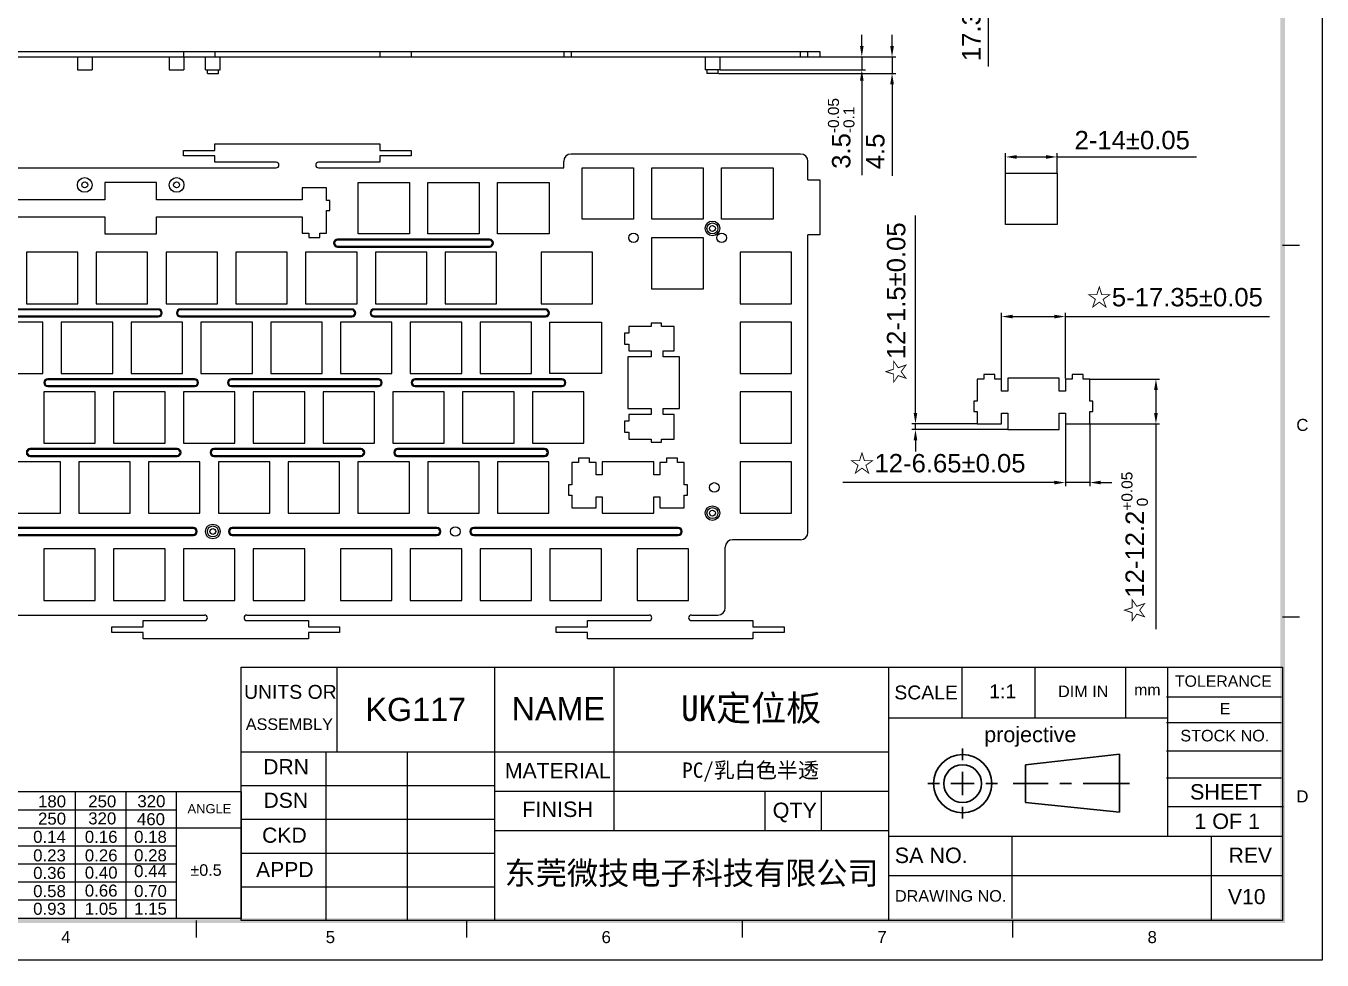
# Model space of a CAD drawing. Header units: millimetres. Extents: x 14487 to 15783, y 6295 to 6727.
# Drawn here: x 15429.7 to 15782.6, y 6294.9 to 6549.2 of the extents above; entities that cross this region are included whole.
import ezdxf

# ---------------------------------------------------------------- set-up
doc = ezdxf.new("R2010")
doc.units = ezdxf.units.MM
doc.layers.add('lover', color=7, linetype='Continuous')
doc.styles.add('Ari', font='arial.ttf')
doc.dimstyles.new('ISO-25', dxfattribs={"dimtxt": 5, "dimasz": 3, "dimexe": 1, "dimexo": 0.1, "dimgap": 2, "dimtad": 1, "dimdsep": 46, "dimtxsty": 'Ari', "dimcen": 1, "dimclrd": 7, "dimclre": 7, "dimclrt": 7, "dimadec": 0, "dimazin": 0, "dimtfac": 1, "dimtmove": 0, "dimatfit": 3, "dimfxl": 1, "dimarcsym": 0})
doc.dimstyles.new('ISO-25$3', dxfattribs={"dimtxt": 5, "dimasz": 3, "dimexe": 1, "dimexo": 0.1, "dimgap": 2, "dimtad": 1, "dimtih": 1, "dimtoh": 1, "dimdsep": 46, "dimtxsty": 'Ari', "dimcen": 1, "dimclrd": 7, "dimclre": 7, "dimclrt": 7, "dimadec": 0, "dimazin": 0, "dimtfac": 1, "dimtmove": 0, "dimatfit": 3, "dimfxl": 1, "dimarcsym": 0})

# ---------------------------------------------------------------- blocks, each defined once
blk = doc.blocks.new('*D25')
at = {"color": 7, "lineweight": -2}
for p, q in [((15657.26, 6543.79), (15657.26, 6546.79)), ((15637.21, 6540.79), (15658.26, 6540.79)), ((15657.26, 6540.79), (15657.26, 6537.29)), ((15618.71, 6537.29), (15658.26, 6537.29)), ((15657.26, 6534.29), (15657.26, 6508.63))]:
    blk.add_line(p, q, dxfattribs=at)
at = {"color": 7}
for points in [[(15656.76, 6543.79), (15657.76, 6543.79), (15657.26, 6540.79)], [(15656.76, 6534.29), (15657.76, 6534.29), (15657.26, 6537.29)]]:
    blk.add_solid(points, dxfattribs=at)
at = {"layer": 'Defpoints', "color": 0}
for p in [(15637.11, 6540.79), (15657.26, 6540.79), (15618.61, 6537.29)]:
    blk.add_point(p, dxfattribs=at)
at = {"color": 7, "insert": (15651.65, 6519.96), "char_height": 5, "attachment_point": 5, "rotation": 90, "style": 'Ari'}
blk.add_mtext('\\A1;3.5{\\H3.000000;\\S-0.05^ -0.1;}', dxfattribs=at)
blk = doc.blocks.new('*D26')
at = {"color": 7, "lineweight": -2}
for p, q in [((15665.5, 6543.79), (15665.5, 6546.79)), ((15637.21, 6540.79), (15666.5, 6540.79)), ((15665.5, 6540.79), (15665.5, 6536.29)), ((15618.21, 6536.29), (15666.5, 6536.29)), ((15665.5, 6533.29), (15665.5, 6508.39))]:
    blk.add_line(p, q, dxfattribs=at)
at = {"color": 7}
for points in [[(15665, 6543.79), (15666, 6543.79), (15665.5, 6540.79)], [(15665, 6533.29), (15666, 6533.29), (15665.5, 6536.29)]]:
    blk.add_solid(points, dxfattribs=at)
at = {"layer": 'Defpoints', "color": 0}
for p in [(15637.11, 6540.79), (15665.5, 6540.79), (15618.11, 6536.29)]:
    blk.add_point(p, dxfattribs=at)
at = {"color": 7, "insert": (15660.96, 6515.06), "char_height": 5, "attachment_point": 5, "rotation": 90, "style": 'Ari'}
blk.add_mtext('4.5', dxfattribs=at)
blk = doc.blocks.new('*D32')
at = {"color": 7, "lineweight": -2}
for p, q in [((14893.77, 6706.23), (14868.78, 6661.73)), ((14937.95, 6706.23), (14893.77, 6706.23)), ((14866.04, 6656.84), (14867.31, 6659.11)), ((14864.57, 6654.23), (14863.1, 6651.61)), ((15712.67, 6440.78), (15712.67, 6423.92)), ((15719.32, 6440.78), (15719.32, 6423.92)), ((15709.67, 6424.92), (15652.07, 6424.92)), ((15719.32, 6424.92), (15712.67, 6424.92)), ((15722.32, 6424.92), (15725.32, 6424.92))]:
    blk.add_line(p, q, dxfattribs=at)
at = {"color": 7}
for points in [[(14868.34, 6661.97), (14869.21, 6661.48), (14867.31, 6659.11)], [(14864.13, 6654.47), (14865, 6653.98), (14866.04, 6656.84)], [(15709.67, 6425.42), (15709.67, 6424.42), (15712.67, 6424.92)], [(15722.32, 6425.42), (15722.32, 6424.42), (15719.32, 6424.92)]]:
    blk.add_solid(points, dxfattribs=at)
at = {"layer": 'Defpoints', "color": 0}
for p in [(14867.31, 6659.11), (14866.04, 6656.84), (15712.67, 6440.88), (15719.32, 6440.88), (15712.67, 6424.92)]:
    blk.add_point(p, dxfattribs=at)
at = {"color": 7, "char_height": 5, "attachment_point": 5, "style": 'Ari'}
for s, insert in [('{\\fSimSun|b0|i0|c134|p2;\\C1;5-\\Ftxt|c0;∅2.6\\fArial|b0|i0|c134|p34;%%P\\fArial|b0|i0|c0|p34;0.05}', (14917.68, 6710.79)), ('{\\fSimSun|b0|i0|c134|p2;☆}12-6.65{\\fArial|b0|i0|c134|p34;%%P}0.05', (15677.87, 6429.97))]:
    blk.add_mtext(s, dxfattribs=dict(at, insert=insert))
blk = doc.blocks.new('*D33')
at = {"color": 7, "lineweight": -2}
for p, q in [((15019.43, 6505), (15019.43, 6510.32)), ((15033.43, 6505), (15033.43, 6510.32)), ((15022.43, 6509.32), (15030.43, 6509.32)), ((15033.43, 6509.32), (15071.36, 6509.32)), ((15719.42, 6453.08), (15738.33, 6453.08)), ((15737.33, 6450.08), (15737.33, 6443.88)), ((15719.42, 6440.88), (15738.33, 6440.88)), ((15737.33, 6440.88), (15737.33, 6384.98))]:
    blk.add_line(p, q, dxfattribs=at)
at = {"color": 7}
for points in [[(15022.43, 6509.82), (15022.43, 6508.82), (15019.43, 6509.32)], [(15030.43, 6509.82), (15030.43, 6508.82), (15033.43, 6509.32)], [(15736.83, 6450.08), (15737.83, 6450.08), (15737.33, 6453.08)], [(15736.83, 6443.88), (15737.83, 6443.88), (15737.33, 6440.88)]]:
    blk.add_solid(points, dxfattribs=at)
at = {"layer": 'Defpoints', "color": 0}
for p in [(15033.43, 6509.32), (15019.43, 6504.9), (15033.43, 6504.9), (15719.32, 6453.08), (15737.33, 6453.08), (15719.32, 6440.88)]:
    blk.add_point(p, dxfattribs=at)
at = {"color": 7, "insert": (15053.9, 6513.87), "char_height": 5, "attachment_point": 5, "style": 'Ari'}
blk.add_mtext('{\\C1;2-14\\fArial|b0|i0|c134|p34;%%P\\fArial|b0|i0|c0|p34;0.05}', dxfattribs=at)
at = {"color": 7, "insert": (15731.54, 6407.31), "char_height": 5, "attachment_point": 5, "rotation": 90, "style": 'Ari'}
blk.add_mtext('\\A1;{\\fSimSun|b0|i0|c134|p2;☆}12-12.2{\\H3.000000;\\S+0.05^  0;}{\\fArial|b0|i0|c134|p34;', dxfattribs=at)
blk = doc.blocks.new('*D34')
at = {"color": 7, "lineweight": -2}
for p, q in [((15573.71, 6706.23), (15548.72, 6661.73)), ((15616.26, 6706.23), (15573.71, 6706.23)), ((15545.97, 6656.84), (15547.25, 6659.11)), ((15544.5, 6654.23), (15543.04, 6651.61)), ((15671.87, 6443.87), (15671.87, 6497.58)), ((15688.57, 6440.87), (15670.87, 6440.87)), ((15697.1, 6439.37), (15670.87, 6439.37)), ((15671.87, 6439.37), (15671.87, 6440.87)), ((15671.87, 6436.37), (15671.87, 6433.37))]:
    blk.add_line(p, q, dxfattribs=at)
at = {"color": 7}
for points in [[(15548.28, 6661.97), (15549.15, 6661.48), (15547.25, 6659.11)], [(15544.07, 6654.47), (15544.94, 6653.98), (15545.97, 6656.84)], [(15671.37, 6443.87), (15672.37, 6443.87), (15671.87, 6440.87)], [(15671.37, 6436.37), (15672.37, 6436.37), (15671.87, 6439.37)]]:
    blk.add_solid(points, dxfattribs=at)
at = {"layer": 'Defpoints', "color": 0}
for p in [(15547.25, 6659.11), (15545.97, 6656.84), (15671.87, 6439.37), (15688.67, 6440.87), (15697.2, 6439.37)]:
    blk.add_point(p, dxfattribs=at)
at = {"color": 7, "insert": (15595.98, 6710.79), "char_height": 5, "attachment_point": 5, "style": 'Ari'}
blk.add_mtext('{\\fSimSun|b0|i0|c134|p2;\\C1;5-\\Ftxt|c0;∅2.6\\fArial|b0|i0|c134|p34;%%P\\fArial|b0|i0|c0|p34;0.05}', dxfattribs=at)
at = {"color": 7, "insert": (15666.83, 6473.72), "char_height": 5, "attachment_point": 5, "rotation": 90, "style": 'Ari'}
blk.add_mtext('{\\fSimSun|b0|i0|c134|p2;☆}12-1.5{\\fArial|b0|i0|c134|p34;%%P}0.05', dxfattribs=at)
blk = doc.blocks.new('*D35')
at = {"color": 7, "lineweight": -2}
for p, q in [((15696.41, 6509.24), (15696.41, 6514.56)), ((15699.41, 6513.56), (15707.41, 6513.56)), ((15710.41, 6509.24), (15710.41, 6514.56)), ((15710.41, 6513.56), (15748.33, 6513.56)), ((15695.32, 6453.22), (15695.32, 6471.11)), ((15712.67, 6453.22), (15712.67, 6471.11)), ((15698.32, 6470.11), (15709.67, 6470.11)), ((15712.67, 6470.11), (15768.27, 6470.11))]:
    blk.add_line(p, q, dxfattribs=at)
at = {"color": 7}
for points in [[(15699.41, 6514.06), (15699.41, 6513.06), (15696.41, 6513.56)], [(15707.41, 6514.06), (15707.41, 6513.06), (15710.41, 6513.56)], [(15698.32, 6470.61), (15698.32, 6469.61), (15695.32, 6470.11)], [(15709.67, 6470.61), (15709.67, 6469.61), (15712.67, 6470.11)]]:
    blk.add_solid(points, dxfattribs=at)
at = {"layer": 'Defpoints', "color": 0}
for p in [(15710.41, 6513.56), (15696.41, 6509.14), (15710.41, 6509.14), (15695.32, 6470.11), (15695.32, 6453.12), (15712.67, 6453.12)]:
    blk.add_point(p, dxfattribs=at)
at = {"color": 7, "char_height": 5, "attachment_point": 5, "style": 'Ari'}
for s, insert in [('{\\C1;2-14\\fArial|b0|i0|c134|p34;%%P\\fArial|b0|i0|c0|p34;0.05}', (15730.87, 6518.11)), ('{\\fSimSun|b0|i0|c134|p2;☆}5-17.35{\\fArial|b0|i0|c134|p34;%%P}0.05', (15742.47, 6475.16))]:
    blk.add_mtext(s, dxfattribs=dict(at, insert=insert))
blk = doc.blocks.new('*D38')
at = {"color": 7, "lineweight": -2}
for p, q in [((15706.3, 6596.37), (15690.67, 6596.37)), ((15691.67, 6593.37), (15691.67, 6582.02)), ((15706.3, 6579.02), (15690.67, 6579.02)), ((15691.67, 6579.02), (15691.67, 6538.15))]:
    blk.add_line(p, q, dxfattribs=at)
at = {"color": 7}
for points in [[(15691.17, 6593.37), (15692.17, 6593.37), (15691.67, 6596.37)], [(15691.17, 6582.02), (15692.17, 6582.02), (15691.67, 6579.02)]]:
    blk.add_solid(points, dxfattribs=at)
at = {"layer": 'Defpoints', "color": 0}
for p in [(15706.4, 6596.37), (15691.67, 6579.02), (15706.4, 6579.02)]:
    blk.add_point(p, dxfattribs=at)
at = {"color": 7, "insert": (15687.11, 6557.09), "char_height": 5, "attachment_point": 5, "rotation": 90, "style": 'Ari'}
blk.add_mtext('17.35{\\fArial|b0|i0|c134|p34;%%P}0.05', dxfattribs=at)

msp = doc.modelspace()

# ---------------------------------------------------------------- linework, layer by layer
at = {"linetype": 'Continuous'}
for p, q in [((15782.553, 6727.424), (15782.553, 6294.923)), ((15771.807, 6489.528), (15776.404, 6489.528)), ((15771.807, 6388.406), (15776.404, 6388.406)), ((15488.358, 6374.616), (15771.807, 6374.616)), ((15488.358, 6305.669), (15488.358, 6374.616)), ((15514.404, 6374.616), (15514.404, 6351.634)), ((15557.305, 6374.616), (15557.305, 6305.669)), ((15589.735, 6374.616), (15589.735, 6351.634)), ((15664.556, 6374.616), (15664.556, 6305.669)), ((15684.474, 6374.616), (15684.474, 6360.827)), ((15704.392, 6374.616), (15704.392, 6360.827)), ((15729.053, 6374.616), (15729.053, 6360.827)), ((15771.807, 6374.616), (15771.807, 6305.669)), ((15740.201, 6366.63), (15771.551, 6366.63)), ((15664.556, 6360.827), (15740.457, 6360.827)), ((15740.201, 6359.559), (15771.551, 6359.559)), ((15488.358, 6351.634), (15557.305, 6351.634)), ((15511.34, 6351.634), (15511.34, 6305.669)), ((15533.527, 6351.634), (15533.527, 6305.669)), ((15557.305, 6351.634), (15664.556, 6351.634)), ((15589.735, 6351.634), (15589.735, 6330.184)), ((15740.201, 6351.888), (15771.551, 6351.888)), ((15740.201, 6344.575), (15771.551, 6344.575)), ((15488.358, 6342.441), (15557.305, 6342.441)), ((15557.305, 6340.909), (15664.556, 6340.909)), ((15630.849, 6340.909), (15630.849, 6330.184)), ((15646.17, 6340.909), (15646.17, 6330.184)), ((15488.358, 6333.248), (15557.305, 6333.248)), ((15740.707, 6336.746), (15772.057, 6336.746)), ((15557.305, 6330.184), (15664.556, 6330.184)), ((15664.556, 6328.651), (15771.807, 6328.651)), ((15752.377, 6328.782), (15752.377, 6305.799)), ((15488.358, 6324.055), (15557.305, 6324.055)), ((15664.556, 6317.926), (15771.807, 6317.926)), ((15488.358, 6314.862), (15557.305, 6314.862)), ((15476.1, 6305.669), (15476.1, 6301.073)), ((15771.807, 6305.669), (15488.358, 6305.669)), ((15549.644, 6305.669), (15549.644, 6301.073)), ((15624.72, 6305.669), (15624.72, 6301.073)), ((15698.264, 6305.669), (15698.264, 6301.073)), ((15782.553, 6294.923), (15167.394, 6294.923))]:
    msp.add_line(p, q, dxfattribs=at)
at = {"color": 7, "linetype": 'Continuous'}
for p, q in [((15325.61, 6542.293), (15645.81, 6542.293)), ((15472.61, 6542.293), (15472.61, 6540.793)), ((15481.11, 6542.293), (15481.11, 6540.793)), ((15526.11, 6542.293), (15526.11, 6540.793)), ((15534.61, 6542.293), (15534.61, 6540.793)), ((15576.11, 6542.293), (15576.11, 6540.793)), ((15578.11, 6542.293), (15578.11, 6540.793)), ((15640.61, 6540.793), (15640.61, 6542.293)), ((15642.61, 6540.793), (15642.61, 6542.293)), ((15645.81, 6542.293), (15645.81, 6540.793)), ((15325.61, 6540.793), (15645.81, 6540.793)), ((15443.735, 6540.793), (15443.735, 6537.293)), ((15447.735, 6540.793), (15447.735, 6537.293)), ((15468.735, 6540.793), (15468.735, 6537.293)), ((15472.735, 6540.793), (15472.735, 6537.293)), ((15478.61, 6537.293), (15478.61, 6540.793)), ((15482.61, 6537.293), (15482.61, 6540.793)), ((15614.61, 6540.793), (15614.61, 6537.293)), ((15618.61, 6540.793), (15618.61, 6537.293)), ((15443.735, 6537.293), (15447.735, 6537.293)), ((15468.735, 6537.293), (15472.735, 6537.293)), ((15478.61, 6537.293), (15482.61, 6537.293)), ((15479.11, 6536.293), (15479.11, 6537.293)), ((15479.11, 6536.293), (15482.11, 6536.293)), ((15482.11, 6536.293), (15482.11, 6537.293)), ((15618.61, 6537.293), (15614.61, 6537.293)), ((15615.11, 6537.293), (15615.11, 6536.293)), ((15618.11, 6536.293), (15615.11, 6536.293)), ((15618.11, 6537.293), (15618.11, 6536.293)), ((15481.11, 6515.347), (15481.11, 6517.097)), ((15481.11, 6517.097), (15526.11, 6517.097)), ((15526.11, 6517.097), (15526.11, 6515.347)), ((15472.61, 6513.847), (15472.61, 6515.347)), ((15472.61, 6515.347), (15481.11, 6515.347)), ((15481.11, 6513.847), (15472.61, 6513.847)), ((15481.11, 6512.097), (15481.11, 6513.847)), ((15526.11, 6515.347), (15534.61, 6515.347)), ((15526.11, 6513.847), (15526.11, 6512.097)), ((15534.61, 6513.847), (15526.11, 6513.847)), ((15534.61, 6515.347), (15534.61, 6513.847)), ((15640.61, 6514.347), (15578.11, 6514.347)), ((15368.86, 6510.597), (15497.86, 6510.597)), ((15497.86, 6512.097), (15481.11, 6512.097)), ((15526.11, 6512.097), (15509.36, 6512.097)), ((15509.36, 6510.597), (15576.11, 6510.597)), ((15576.11, 6510.597), (15576.11, 6512.347)), ((15581.11, 6510.597), (15595.11, 6510.597)), ((15581.11, 6496.597), (15581.11, 6510.597)), ((15595.11, 6510.597), (15595.11, 6496.597)), ((15600.11, 6510.597), (15614.11, 6510.597)), ((15600.11, 6496.597), (15600.11, 6510.597)), ((15614.11, 6510.597), (15614.11, 6496.597)), ((15619.11, 6510.597), (15633.11, 6510.597)), ((15619.11, 6496.597), (15619.11, 6510.597)), ((15633.11, 6510.597), (15633.11, 6496.597)), ((15642.61, 6507.347), (15642.61, 6512.347)), ((15451.235, 6506.597), (15451.235, 6501.897)), ((15465.235, 6506.597), (15451.235, 6506.597)), ((15465.235, 6501.897), (15465.235, 6506.597)), ((15520.135, 6492.597), (15520.135, 6506.597)), ((15520.135, 6506.597), (15534.135, 6506.597)), ((15534.135, 6506.597), (15534.135, 6492.597)), ((15539.135, 6492.597), (15539.135, 6506.597)), ((15539.135, 6506.597), (15553.135, 6506.597)), ((15553.135, 6506.597), (15553.135, 6492.597)), ((15558.135, 6506.597), (15572.135, 6506.597)), ((15558.135, 6492.597), (15558.135, 6506.597)), ((15572.135, 6506.597), (15572.135, 6492.597)), ((15642.61, 6507.347), (15645.81, 6507.347)), ((15645.81, 6507.347), (15645.81, 6492.347)), ((15696.405, 6509.141), (15710.405, 6509.141)), ((15696.405, 6495.141), (15696.405, 6509.141)), ((15710.405, 6509.141), (15710.405, 6495.141)), ((15504.91, 6505.137), (15504.91, 6501.897)), ((15511.56, 6505.137), (15504.91, 6505.137)), ((15511.56, 6501.737), (15511.56, 6505.137)), ((15451.235, 6501.897), (15411.56, 6501.897)), ((15504.91, 6501.897), (15465.235, 6501.897)), ((15512.435, 6501.737), (15511.56, 6501.737)), ((15512.435, 6498.937), (15512.435, 6501.737)), ((15411.56, 6497.297), (15451.235, 6497.297)), ((15451.235, 6497.297), (15451.235, 6492.597)), ((15465.235, 6492.597), (15465.235, 6497.297)), ((15465.235, 6497.297), (15504.91, 6497.297)), ((15504.91, 6497.297), (15504.91, 6492.837)), ((15511.56, 6492.837), (15511.56, 6498.937)), ((15511.56, 6498.937), (15512.435, 6498.937)), ((15595.11, 6496.597), (15581.11, 6496.597)), ((15614.11, 6496.597), (15600.11, 6496.597)), ((15633.11, 6496.597), (15619.11, 6496.597)), ((15451.235, 6492.597), (15465.235, 6492.597)), ((15504.91, 6492.837), (15506.735, 6492.837)), ((15506.735, 6492.837), (15506.735, 6491.637)), ((15509.735, 6491.637), (15509.735, 6492.837)), ((15509.735, 6492.837), (15511.56, 6492.837)), ((15534.135, 6492.597), (15520.135, 6492.597)), ((15553.135, 6492.597), (15539.135, 6492.597)), ((15572.135, 6492.597), (15558.135, 6492.597)), ((15645.81, 6492.347), (15642.61, 6492.347)), ((15642.61, 6411.347), (15642.61, 6492.347)), ((15710.405, 6495.141), (15696.405, 6495.141)), ((15506.735, 6491.637), (15509.735, 6491.637)), ((15514.56, 6491.162), (15514.56, 6490.897)), ((15555.935, 6491.162), (15514.56, 6491.162)), ((15555.935, 6490.897), (15514.56, 6490.897)), ((15514.56, 6489.297), (15514.56, 6489.033)), ((15514.56, 6489.297), (15555.935, 6489.297)), ((15514.56, 6489.033), (15555.935, 6489.033)), ((15555.935, 6490.897), (15555.935, 6491.162)), ((15555.935, 6489.033), (15555.935, 6489.297)), ((15600.11, 6491.597), (15614.11, 6491.597)), ((15600.11, 6477.597), (15600.11, 6491.597)), ((15614.11, 6491.597), (15614.11, 6477.597)), ((15429.86, 6487.597), (15429.86, 6473.597)), ((15443.86, 6487.597), (15429.86, 6487.597)), ((15443.86, 6473.597), (15443.86, 6487.597)), ((15448.86, 6487.597), (15448.86, 6473.597)), ((15462.86, 6487.597), (15448.86, 6487.597)), ((15462.86, 6473.597), (15462.86, 6487.597)), ((15467.86, 6487.597), (15467.86, 6473.597)), ((15481.86, 6487.597), (15467.86, 6487.597)), ((15481.86, 6473.597), (15481.86, 6487.597)), ((15486.86, 6487.597), (15486.86, 6473.597)), ((15500.86, 6487.597), (15486.86, 6487.597)), ((15500.86, 6473.597), (15500.86, 6487.597)), ((15505.86, 6487.597), (15505.86, 6473.597)), ((15519.86, 6487.597), (15505.86, 6487.597)), ((15519.86, 6473.597), (15519.86, 6487.597)), ((15524.86, 6487.597), (15524.86, 6473.597)), ((15538.86, 6487.597), (15524.86, 6487.597)), ((15538.86, 6473.597), (15538.86, 6487.597)), ((15557.86, 6487.597), (15543.86, 6487.597)), ((15543.86, 6487.597), (15543.86, 6473.597)), ((15557.86, 6473.597), (15557.86, 6487.597)), ((15583.985, 6487.597), (15569.985, 6487.597)), ((15569.985, 6487.597), (15569.985, 6473.597)), ((15583.985, 6473.597), (15583.985, 6487.597)), ((15638.11, 6487.597), (15624.11, 6487.597)), ((15624.11, 6487.597), (15624.11, 6473.597)), ((15638.11, 6473.597), (15638.11, 6487.597)), ((15614.11, 6477.597), (15600.11, 6477.597)), ((15465.76, 6472.162), (15419.06, 6472.162)), ((15465.76, 6471.897), (15419.06, 6471.897)), ((15429.86, 6473.597), (15443.86, 6473.597)), ((15448.86, 6473.597), (15462.86, 6473.597)), ((15465.76, 6471.897), (15465.76, 6472.162)), ((15467.86, 6473.597), (15481.86, 6473.597)), ((15471.76, 6472.162), (15471.76, 6471.897)), ((15518.46, 6472.162), (15471.76, 6472.162)), ((15518.46, 6471.897), (15471.76, 6471.897)), ((15486.86, 6473.597), (15500.86, 6473.597)), ((15505.86, 6473.597), (15519.86, 6473.597)), ((15518.46, 6471.897), (15518.46, 6472.162)), ((15571.16, 6472.162), (15524.46, 6472.162)), ((15524.46, 6472.162), (15524.46, 6471.897)), ((15571.16, 6471.897), (15524.46, 6471.897)), ((15524.86, 6473.597), (15538.86, 6473.597)), ((15543.86, 6473.597), (15557.86, 6473.597)), ((15569.985, 6473.597), (15583.985, 6473.597)), ((15571.16, 6471.897), (15571.16, 6472.162)), ((15624.11, 6473.597), (15638.11, 6473.597)), ((15419.06, 6470.297), (15465.76, 6470.297)), ((15419.06, 6470.033), (15465.76, 6470.033)), ((15434.36, 6468.597), (15420.36, 6468.597)), ((15434.36, 6454.597), (15434.36, 6468.597)), ((15439.36, 6468.597), (15439.36, 6454.597)), ((15453.36, 6468.597), (15439.36, 6468.597)), ((15453.36, 6454.597), (15453.36, 6468.597)), ((15458.36, 6468.597), (15458.36, 6454.597)), ((15472.36, 6468.597), (15458.36, 6468.597)), ((15465.76, 6470.033), (15465.76, 6470.297)), ((15471.76, 6470.297), (15471.76, 6470.033)), ((15471.76, 6470.297), (15518.46, 6470.297)), ((15471.76, 6470.033), (15518.46, 6470.033)), ((15472.36, 6454.597), (15472.36, 6468.597)), ((15477.36, 6468.597), (15477.36, 6454.597)), ((15491.36, 6468.597), (15477.36, 6468.597)), ((15491.36, 6454.597), (15491.36, 6468.597)), ((15496.36, 6468.597), (15496.36, 6454.597)), ((15510.36, 6468.597), (15496.36, 6468.597)), ((15510.36, 6454.597), (15510.36, 6468.597)), ((15529.36, 6468.597), (15515.36, 6468.597)), ((15515.36, 6468.597), (15515.36, 6454.597)), ((15518.46, 6470.033), (15518.46, 6470.297)), ((15524.46, 6470.297), (15571.16, 6470.297)), ((15524.46, 6470.297), (15524.46, 6470.033)), ((15524.46, 6470.033), (15571.16, 6470.033)), ((15529.36, 6454.597), (15529.36, 6468.597)), ((15548.36, 6468.597), (15534.36, 6468.597)), ((15534.36, 6468.597), (15534.36, 6454.597)), ((15548.36, 6454.597), (15548.36, 6468.597)), ((15567.36, 6468.597), (15553.36, 6468.597)), ((15553.36, 6468.597), (15553.36, 6454.597)), ((15567.36, 6454.597), (15567.36, 6468.597)), ((15571.16, 6470.033), (15571.16, 6470.297)), ((15638.11, 6468.597), (15624.11, 6468.597)), ((15624.11, 6468.597), (15624.11, 6454.597)), ((15638.11, 6454.597), (15638.11, 6468.597)), ((15420.36, 6454.597), (15434.36, 6454.597)), ((15439.36, 6454.597), (15453.36, 6454.597)), ((15458.36, 6454.597), (15472.36, 6454.597)), ((15477.36, 6454.597), (15491.36, 6454.597)), ((15496.36, 6454.597), (15510.36, 6454.597)), ((15515.36, 6454.597), (15529.36, 6454.597)), ((15534.36, 6454.597), (15548.36, 6454.597)), ((15553.36, 6454.597), (15567.36, 6454.597)), ((15624.11, 6454.597), (15638.11, 6454.597)), ((15435.66, 6453.162), (15435.66, 6452.897)), ((15475.66, 6453.162), (15435.66, 6453.162)), ((15475.66, 6452.897), (15435.66, 6452.897)), ((15435.66, 6451.297), (15435.66, 6451.033)), ((15435.66, 6451.297), (15475.66, 6451.297)), ((15435.66, 6451.033), (15475.66, 6451.033)), ((15475.66, 6452.897), (15475.66, 6453.162)), ((15475.66, 6451.033), (15475.66, 6451.297)), ((15485.66, 6453.162), (15485.66, 6452.897)), ((15525.66, 6453.162), (15485.66, 6453.162)), ((15525.66, 6452.897), (15485.66, 6452.897)), ((15485.66, 6451.297), (15485.66, 6451.033)), ((15485.66, 6451.297), (15525.66, 6451.297)), ((15485.66, 6451.033), (15525.66, 6451.033)), ((15525.66, 6452.897), (15525.66, 6453.162)), ((15525.66, 6451.033), (15525.66, 6451.297)), ((15575.66, 6453.162), (15535.66, 6453.162)), ((15535.66, 6453.162), (15535.66, 6452.897)), ((15575.66, 6452.897), (15535.66, 6452.897)), ((15535.66, 6451.297), (15575.66, 6451.297)), ((15535.66, 6451.297), (15535.66, 6451.033)), ((15535.66, 6451.033), (15575.66, 6451.033)), ((15575.66, 6452.897), (15575.66, 6453.162)), ((15575.66, 6451.033), (15575.66, 6451.297)), ((15434.61, 6449.597), (15434.61, 6435.597)), ((15448.61, 6449.597), (15434.61, 6449.597)), ((15448.61, 6435.597), (15448.61, 6449.597)), ((15453.61, 6449.597), (15453.61, 6435.597)), ((15467.61, 6449.597), (15453.61, 6449.597)), ((15467.61, 6435.597), (15467.61, 6449.597)), ((15472.61, 6449.597), (15472.61, 6435.597)), ((15486.61, 6449.597), (15472.61, 6449.597)), ((15486.61, 6435.597), (15486.61, 6449.597)), ((15505.61, 6449.597), (15491.61, 6449.597)), ((15491.61, 6449.597), (15491.61, 6435.597)), ((15505.61, 6435.597), (15505.61, 6449.597)), ((15524.61, 6449.597), (15510.61, 6449.597)), ((15510.61, 6449.597), (15510.61, 6435.597)), ((15524.61, 6435.597), (15524.61, 6449.597)), ((15543.61, 6449.597), (15529.61, 6449.597)), ((15529.61, 6449.597), (15529.61, 6435.597)), ((15543.61, 6435.597), (15543.61, 6449.597)), ((15562.61, 6449.597), (15548.61, 6449.597)), ((15548.61, 6449.597), (15548.61, 6435.597)), ((15562.61, 6435.597), (15562.61, 6449.597)), ((15581.61, 6449.597), (15567.61, 6449.597)), ((15567.61, 6449.597), (15567.61, 6435.597)), ((15581.61, 6435.597), (15581.61, 6449.597)), ((15638.11, 6449.597), (15624.11, 6449.597)), ((15624.11, 6449.597), (15624.11, 6435.597)), ((15638.11, 6435.597), (15638.11, 6449.597)), ((15434.61, 6435.597), (15448.61, 6435.597)), ((15453.61, 6435.597), (15467.61, 6435.597)), ((15472.61, 6435.597), (15486.61, 6435.597)), ((15491.61, 6435.597), (15505.61, 6435.597)), ((15510.61, 6435.597), (15524.61, 6435.597)), ((15529.61, 6435.597), (15543.61, 6435.597)), ((15548.61, 6435.597), (15562.61, 6435.597)), ((15567.61, 6435.597), (15581.61, 6435.597)), ((15624.11, 6435.597), (15638.11, 6435.597)), ((15430.91, 6434.162), (15430.91, 6433.897)), ((15470.91, 6434.162), (15430.91, 6434.162)), ((15470.91, 6433.897), (15430.91, 6433.897)), ((15430.91, 6432.297), (15430.91, 6432.033)), ((15430.91, 6432.297), (15470.91, 6432.297)), ((15430.91, 6432.033), (15470.91, 6432.033)), ((15470.91, 6433.897), (15470.91, 6434.162)), ((15470.91, 6432.033), (15470.91, 6432.297)), ((15520.91, 6434.162), (15480.91, 6434.162)), ((15480.91, 6434.162), (15480.91, 6433.897)), ((15520.91, 6433.897), (15480.91, 6433.897)), ((15480.91, 6432.297), (15520.91, 6432.297)), ((15480.91, 6432.297), (15480.91, 6432.033)), ((15480.91, 6432.033), (15520.91, 6432.033)), ((15520.91, 6433.897), (15520.91, 6434.162)), ((15520.91, 6432.033), (15520.91, 6432.297)), ((15570.91, 6434.162), (15530.91, 6434.162)), ((15530.91, 6434.162), (15530.91, 6433.897)), ((15570.91, 6433.897), (15530.91, 6433.897)), ((15530.91, 6432.297), (15570.91, 6432.297)), ((15530.91, 6432.297), (15530.91, 6432.033)), ((15530.91, 6432.033), (15570.91, 6432.033)), ((15570.91, 6433.897), (15570.91, 6434.162)), ((15570.91, 6432.033), (15570.91, 6432.297)), ((15439.11, 6430.597), (15425.11, 6430.597)), ((15439.11, 6416.597), (15439.11, 6430.597)), ((15444.11, 6430.597), (15444.11, 6416.597)), ((15458.11, 6430.597), (15444.11, 6430.597)), ((15458.11, 6416.597), (15458.11, 6430.597)), ((15463.11, 6430.597), (15463.11, 6416.597)), ((15477.11, 6430.597), (15463.11, 6430.597)), ((15477.11, 6416.597), (15477.11, 6430.597)), ((15496.11, 6430.597), (15482.11, 6430.597)), ((15482.11, 6430.597), (15482.11, 6416.597)), ((15496.11, 6416.597), (15496.11, 6430.597)), ((15515.11, 6430.597), (15501.11, 6430.597)), ((15501.11, 6430.597), (15501.11, 6416.597)), ((15515.11, 6416.597), (15515.11, 6430.597)), ((15534.11, 6430.597), (15520.11, 6430.597)), ((15520.11, 6430.597), (15520.11, 6416.597)), ((15534.11, 6416.597), (15534.11, 6430.597)), ((15553.11, 6430.597), (15539.11, 6430.597)), ((15539.11, 6430.597), (15539.11, 6416.597)), ((15553.11, 6416.597), (15553.11, 6430.597)), ((15572.11, 6430.597), (15558.11, 6430.597)), ((15558.11, 6430.597), (15558.11, 6416.597)), ((15572.11, 6416.597), (15572.11, 6430.597)), ((15580.11, 6430.357), (15578.285, 6430.357)), ((15578.285, 6430.357), (15578.285, 6424.257)), ((15583.11, 6431.557), (15580.11, 6431.557)), ((15580.11, 6431.557), (15580.11, 6430.357)), ((15583.11, 6430.357), (15583.11, 6431.557)), ((15584.935, 6430.357), (15583.11, 6430.357)), ((15584.935, 6427.057), (15584.935, 6430.357)), ((15600.61, 6430.597), (15586.61, 6430.597)), ((15586.61, 6430.597), (15586.61, 6427.057)), ((15600.61, 6427.057), (15600.61, 6430.597)), ((15604.11, 6430.357), (15602.285, 6430.357)), ((15602.285, 6430.357), (15602.285, 6427.057)), ((15607.11, 6431.557), (15604.11, 6431.557)), ((15604.11, 6431.557), (15604.11, 6430.357)), ((15607.11, 6430.357), (15607.11, 6431.557)), ((15608.935, 6430.357), (15607.11, 6430.357)), ((15608.935, 6424.257), (15608.935, 6430.357)), ((15638.11, 6430.597), (15624.11, 6430.597)), ((15624.11, 6430.597), (15624.11, 6416.597)), ((15638.11, 6416.597), (15638.11, 6430.597)), ((15586.61, 6427.057), (15584.935, 6427.057)), ((15602.285, 6427.057), (15600.61, 6427.057)), ((15578.285, 6424.257), (15577.41, 6424.257)), ((15577.41, 6424.257), (15577.41, 6421.457)), ((15577.41, 6421.457), (15578.285, 6421.457)), ((15578.285, 6421.457), (15578.285, 6418.057)), ((15609.81, 6424.257), (15608.935, 6424.257)), ((15608.935, 6421.457), (15609.81, 6421.457)), ((15608.935, 6418.057), (15608.935, 6421.457)), ((15609.81, 6421.457), (15609.81, 6424.257)), ((15578.285, 6418.057), (15584.935, 6418.057)), ((15584.935, 6421.057), (15586.61, 6421.057)), ((15584.935, 6418.057), (15584.935, 6421.057)), ((15586.61, 6421.057), (15586.61, 6416.597)), ((15600.61, 6421.057), (15602.285, 6421.057)), ((15600.61, 6416.597), (15600.61, 6421.057)), ((15602.285, 6421.057), (15602.285, 6418.057)), ((15602.285, 6418.057), (15608.935, 6418.057)), ((15425.11, 6416.597), (15439.11, 6416.597)), ((15444.11, 6416.597), (15458.11, 6416.597)), ((15463.11, 6416.597), (15477.11, 6416.597)), ((15482.11, 6416.597), (15496.11, 6416.597)), ((15501.11, 6416.597), (15515.11, 6416.597)), ((15520.11, 6416.597), (15534.11, 6416.597)), ((15539.11, 6416.597), (15553.11, 6416.597)), ((15558.11, 6416.597), (15572.11, 6416.597)), ((15586.61, 6416.597), (15600.61, 6416.597)), ((15624.11, 6416.597), (15638.11, 6416.597)), ((15475.31, 6412.662), (15419.61, 6412.662)), ((15475.31, 6412.397), (15419.61, 6412.397)), ((15475.31, 6412.397), (15475.31, 6412.662)), ((15541.61, 6412.662), (15485.91, 6412.662)), ((15485.91, 6412.662), (15485.91, 6412.397)), ((15541.61, 6412.397), (15485.91, 6412.397)), ((15541.61, 6412.397), (15541.61, 6412.662)), ((15607.31, 6412.662), (15551.61, 6412.662)), ((15551.61, 6412.662), (15551.61, 6412.397)), ((15607.31, 6412.397), (15551.61, 6412.397)), ((15607.31, 6412.397), (15607.31, 6412.662)), ((15419.61, 6410.797), (15475.31, 6410.797)), ((15419.61, 6410.533), (15475.31, 6410.533)), ((15475.31, 6410.533), (15475.31, 6410.797)), ((15485.91, 6410.797), (15541.61, 6410.797)), ((15485.91, 6410.797), (15485.91, 6410.533)), ((15485.91, 6410.533), (15541.61, 6410.533)), ((15541.61, 6410.533), (15541.61, 6410.797)), ((15551.61, 6410.797), (15607.31, 6410.797)), ((15551.61, 6410.797), (15551.61, 6410.533)), ((15551.61, 6410.533), (15607.31, 6410.533)), ((15607.31, 6410.533), (15607.31, 6410.797)), ((15620.11, 6390.847), (15620.11, 6407.347)), ((15640.61, 6409.347), (15622.11, 6409.347)), ((15434.61, 6406.847), (15434.61, 6392.847)), ((15448.61, 6406.847), (15434.61, 6406.847)), ((15448.61, 6392.847), (15448.61, 6406.847)), ((15467.61, 6406.847), (15453.61, 6406.847)), ((15453.61, 6406.847), (15453.61, 6392.847)), ((15467.61, 6392.847), (15467.61, 6406.847)), ((15486.61, 6406.847), (15472.61, 6406.847)), ((15472.61, 6406.847), (15472.61, 6392.847)), ((15486.61, 6392.847), (15486.61, 6406.847)), ((15505.61, 6406.847), (15491.61, 6406.847)), ((15491.61, 6406.847), (15491.61, 6392.847)), ((15505.61, 6392.847), (15505.61, 6406.847)), ((15529.36, 6406.847), (15515.36, 6406.847)), ((15515.36, 6406.847), (15515.36, 6392.847)), ((15529.36, 6392.847), (15529.36, 6406.847)), ((15548.36, 6406.847), (15534.36, 6406.847)), ((15534.36, 6406.847), (15534.36, 6392.847)), ((15548.36, 6392.847), (15548.36, 6406.847)), ((15567.36, 6406.847), (15553.36, 6406.847)), ((15553.36, 6406.847), (15553.36, 6392.847)), ((15567.36, 6392.847), (15567.36, 6406.847)), ((15586.36, 6406.847), (15572.36, 6406.847)), ((15572.36, 6406.847), (15572.36, 6392.847)), ((15586.36, 6392.847), (15586.36, 6406.847)), ((15610.11, 6406.847), (15596.11, 6406.847)), ((15596.11, 6406.847), (15596.11, 6392.847)), ((15610.11, 6392.847), (15610.11, 6406.847)), ((15434.61, 6392.847), (15448.61, 6392.847)), ((15453.61, 6392.847), (15467.61, 6392.847)), ((15472.61, 6392.847), (15486.61, 6392.847)), ((15491.61, 6392.847), (15505.61, 6392.847)), ((15515.36, 6392.847), (15529.36, 6392.847)), ((15534.36, 6392.847), (15548.36, 6392.847)), ((15553.36, 6392.847), (15567.36, 6392.847)), ((15572.36, 6392.847), (15586.36, 6392.847)), ((15596.11, 6392.847), (15610.11, 6392.847)), ((15368.86, 6388.847), (15478.36, 6388.847)), ((15461.61, 6387.347), (15478.36, 6387.347)), ((15461.61, 6385.597), (15461.61, 6387.347)), ((15489.86, 6388.847), (15599.36, 6388.847)), ((15489.86, 6387.347), (15506.61, 6387.347)), ((15506.61, 6387.347), (15506.61, 6385.597)), ((15582.61, 6387.347), (15599.36, 6387.347)), ((15582.61, 6385.597), (15582.61, 6387.347)), ((15610.86, 6388.847), (15618.11, 6388.847)), ((15610.86, 6387.347), (15627.61, 6387.347)), ((15627.61, 6387.347), (15627.61, 6385.597)), ((15453.11, 6385.597), (15461.61, 6385.597)), ((15453.11, 6384.097), (15453.11, 6385.597)), ((15461.61, 6384.097), (15453.11, 6384.097)), ((15461.61, 6382.347), (15461.61, 6384.097)), ((15506.61, 6385.597), (15515.11, 6385.597)), ((15515.11, 6384.097), (15506.61, 6384.097)), ((15506.61, 6384.097), (15506.61, 6382.347)), ((15515.11, 6385.597), (15515.11, 6384.097)), ((15574.11, 6385.597), (15582.61, 6385.597)), ((15574.11, 6384.097), (15574.11, 6385.597)), ((15582.61, 6384.097), (15574.11, 6384.097)), ((15582.61, 6382.347), (15582.61, 6384.097)), ((15627.61, 6385.597), (15636.11, 6385.597)), ((15636.11, 6384.097), (15627.61, 6384.097)), ((15627.61, 6384.097), (15627.61, 6382.347)), ((15636.11, 6385.597), (15636.11, 6384.097)), ((15506.61, 6382.347), (15461.61, 6382.347)), ((15627.61, 6382.347), (15582.61, 6382.347))]:
    msp.add_line(p, q, dxfattribs=at)
at = {"color": 2, "linetype": 'Continuous'}
for p, q in [((15572.36, 6468.597), (15586.36, 6468.597)), ((15572.36, 6454.597), (15572.36, 6468.597)), ((15586.36, 6468.597), (15586.36, 6454.597)), ((15599.95, 6467.422), (15593.85, 6467.422)), ((15593.85, 6467.422), (15593.85, 6465.597)), ((15602.75, 6468.297), (15599.95, 6468.297)), ((15599.95, 6468.297), (15599.95, 6467.422)), ((15602.75, 6467.422), (15602.75, 6468.297)), ((15606.15, 6467.422), (15602.75, 6467.422)), ((15606.15, 6460.772), (15606.15, 6467.422)), ((15593.85, 6465.597), (15592.65, 6465.597)), ((15592.65, 6465.597), (15592.65, 6462.597)), ((15592.65, 6462.597), (15593.85, 6462.597)), ((15593.85, 6462.597), (15593.85, 6460.772)), ((15603.15, 6460.772), (15606.15, 6460.772)), ((15603.15, 6459.097), (15603.15, 6460.772)), ((15593.61, 6459.097), (15593.61, 6445.097)), ((15607.61, 6459.097), (15603.15, 6459.097)), ((15607.61, 6445.097), (15607.61, 6459.097)), ((15586.36, 6454.597), (15572.36, 6454.597)), ((15593.85, 6443.422), (15593.85, 6441.597)), ((15603.15, 6445.097), (15607.61, 6445.097)), ((15603.15, 6443.422), (15603.15, 6445.097)), ((15606.15, 6443.422), (15603.15, 6443.422)), ((15606.15, 6436.772), (15606.15, 6443.422)), ((15593.85, 6441.597), (15592.65, 6441.597)), ((15592.65, 6441.597), (15592.65, 6438.597)), ((15592.65, 6438.597), (15593.85, 6438.597)), ((15593.85, 6438.597), (15593.85, 6436.772)), ((15593.85, 6436.772), (15599.95, 6436.772)), ((15599.95, 6436.772), (15599.95, 6435.897)), ((15599.95, 6435.897), (15602.75, 6435.897)), ((15602.75, 6436.772), (15606.15, 6436.772)), ((15602.75, 6435.897), (15602.75, 6436.772))]:
    msp.add_line(p, q, dxfattribs=at)
at = {"color": 1, "linetype": 'Continuous'}
for p, q in [((15593.85, 6460.772), (15599.95, 6460.772)), ((15599.95, 6460.772), (15599.95, 6459.097)), ((15599.95, 6459.097), (15593.61, 6459.097)), ((15690.496, 6454.328), (15690.496, 6453.078)), ((15693.496, 6454.328), (15690.496, 6454.328)), ((15693.496, 6453.078), (15693.496, 6454.328)), ((15696.996, 6453.368), (15696.996, 6449.828)), ((15710.996, 6453.368), (15696.996, 6453.368)), ((15710.996, 6449.828), (15710.996, 6453.368)), ((15714.496, 6454.328), (15714.496, 6453.078)), ((15717.496, 6454.328), (15714.496, 6454.328)), ((15717.496, 6453.078), (15717.496, 6454.328)), ((15688.671, 6453.078), (15688.671, 6447.028)), ((15690.496, 6453.078), (15688.671, 6453.078)), ((15695.321, 6453.078), (15693.496, 6453.078)), ((15695.321, 6449.828), (15695.321, 6453.078)), ((15696.996, 6449.828), (15695.321, 6449.828)), ((15712.671, 6449.828), (15710.996, 6449.828)), ((15712.671, 6453.078), (15712.671, 6449.828)), ((15714.496, 6453.078), (15712.671, 6453.078)), ((15719.321, 6453.078), (15717.496, 6453.078)), ((15719.321, 6447.028), (15719.321, 6453.078)), ((15687.796, 6447.028), (15687.796, 6444.228)), ((15688.671, 6447.028), (15687.796, 6447.028)), ((15720.196, 6447.028), (15719.321, 6447.028)), ((15720.196, 6444.228), (15720.196, 6447.028)), ((15593.61, 6445.097), (15599.95, 6445.097)), ((15599.95, 6443.422), (15593.85, 6443.422)), ((15599.95, 6445.097), (15599.95, 6443.422)), ((15687.796, 6444.228), (15688.671, 6444.228)), ((15688.671, 6444.228), (15688.671, 6440.878)), ((15695.321, 6440.878), (15695.321, 6443.828)), ((15695.321, 6443.828), (15696.996, 6443.828)), ((15696.996, 6443.828), (15696.996, 6439.368)), ((15710.996, 6439.368), (15710.996, 6443.828)), ((15710.996, 6443.828), (15712.671, 6443.828)), ((15712.671, 6443.828), (15712.671, 6440.878)), ((15719.321, 6440.878), (15719.321, 6444.228)), ((15719.321, 6444.228), (15720.196, 6444.228)), ((15688.671, 6440.878), (15695.321, 6440.878)), ((15696.996, 6439.368), (15710.996, 6439.368)), ((15712.671, 6440.878), (15719.321, 6440.878))]:
    msp.add_line(p, q, dxfattribs=at)
at = {"linetype": 'Continuous', "lineweight": 30}
msp.add_line((15740.457, 6374.616), (15740.457, 6328.651), dxfattribs=at)
at = {"color": 1, "linetype": 'Continuous', "lineweight": 35}
for p, q in [((15684.714, 6349.303), (15684.714, 6352.476)), ((15684.714, 6339.785), (15684.714, 6346.13)), ((15678.369, 6342.957), (15675.196, 6342.957)), ((15681.541, 6342.957), (15687.887, 6342.957)), ((15691.06, 6342.957), (15694.233, 6342.957)), ((15707.957, 6343.013), (15698.439, 6343.013)), ((15714.303, 6343.013), (15711.13, 6343.013)), ((15730.167, 6343.013), (15717.475, 6343.013)), ((15684.714, 6336.612), (15684.714, 6333.439))]:
    msp.add_line(p, q, dxfattribs=at)
at = {"linetype": 'Continuous', "lineweight": 35}
for p, q in [((15701.789, 6348.094), (15727.389, 6350.968)), ((15727.389, 6350.968), (15727.389, 6335.149)), ((15701.789, 6337.821), (15701.789, 6348.094)), ((15727.389, 6335.149), (15701.789, 6337.821))]:
    msp.add_line(p, q, dxfattribs=at)
for p, q in [((15488.358, 6340.688), (15258.801, 6340.688)), ((15443.138, 6340.688), (15443.138, 6306.282)), ((15456.9, 6340.688), (15456.9, 6306.282)), ((15470.663, 6340.688), (15470.663, 6306.282)), ((15488.358, 6340.688), (15488.358, 6306.282)), ((15470.663, 6335.773), (15291.749, 6335.773)), ((15488.358, 6330.858), (15258.801, 6330.858)), ((15470.663, 6325.943), (15291.749, 6325.943)), ((15470.663, 6321.028), (15291.749, 6321.028)), ((15470.663, 6316.112), (15291.749, 6316.112)), ((15470.663, 6311.197), (15291.749, 6311.197)), ((15488.358, 6306.282), (15257.576, 6306.282))]:
    msp.add_line(p, q)
at = {"color": 7, "linetype": 'Continuous'}
for centre, radius in [((15445.735, 6505.942), 2), ((15445.735, 6505.942), 0.8), ((15470.735, 6505.942), 2), ((15470.735, 6505.942), 0.8), ((15616.61, 6494.097), 2), ((15616.61, 6494.097), 1.5), ((15595.11, 6491.547), 1.3), ((15616.61, 6494.097), 0.8), ((15619.11, 6491.547), 1.3), ((15617.11, 6423.597), 1.3), ((15616.61, 6416.597), 2), ((15616.61, 6416.597), 1.5), ((15616.61, 6416.597), 0.8), ((15480.61, 6411.597), 2), ((15480.61, 6411.597), 1.5), ((15480.61, 6411.597), 0.8), ((15546.61, 6411.597), 1.3)]:
    msp.add_circle(centre, radius, dxfattribs=at)
at = {"linetype": 'Continuous', "lineweight": 35}
for radius in [7.932, 5.136]:
    msp.add_circle((15684.714, 6342.957), radius, dxfattribs=at)
at = {"color": 7, "linetype": 'Continuous'}
for centre, radius, start, end in [((15578.11, 6512.347), 2, 90, 180), ((15640.61, 6512.347), 2, 0, 90), ((15497.86, 6511.347), 0.75, 270, 90), ((15509.36, 6511.347), 0.75, 90, 270), ((15514.56, 6490.097), 1.064, 90, 270), ((15514.56, 6490.097), 0.8, 90, 270), ((15555.935, 6490.097), 1.064, 270, 90), ((15555.935, 6490.097), 0.8, 270, 90), ((15465.76, 6471.097), 1.064, 270, 90), ((15465.76, 6471.097), 0.8, 270, 90), ((15471.76, 6471.097), 1.064, 90, 270), ((15471.76, 6471.097), 0.8, 90, 270), ((15518.46, 6471.097), 1.064, 270, 90), ((15518.46, 6471.097), 0.8, 270, 90), ((15524.46, 6471.097), 1.064, 90, 270), ((15524.46, 6471.097), 0.8, 90, 270), ((15571.16, 6471.097), 1.064, 270, 90), ((15571.16, 6471.097), 0.8, 270, 90), ((15435.66, 6452.097), 1.064, 90, 270), ((15435.66, 6452.097), 0.8, 90, 270), ((15475.66, 6452.097), 1.064, 270, 90), ((15475.66, 6452.097), 0.8, 270, 90), ((15485.66, 6452.097), 1.064, 90, 270), ((15485.66, 6452.097), 0.8, 90, 270), ((15525.66, 6452.097), 1.064, 270, 90), ((15525.66, 6452.097), 0.8, 270, 90), ((15535.66, 6452.097), 1.064, 90, 270), ((15535.66, 6452.097), 0.8, 90, 270), ((15575.66, 6452.097), 1.064, 270, 90), ((15575.66, 6452.097), 0.8, 270, 90), ((15430.91, 6433.097), 1.064, 90, 270), ((15430.91, 6433.097), 0.8, 90, 270), ((15470.91, 6433.097), 1.064, 270, 90), ((15470.91, 6433.097), 0.8, 270, 90), ((15480.91, 6433.097), 1.064, 90, 270), ((15480.91, 6433.097), 0.8, 90, 270), ((15520.91, 6433.097), 1.064, 270, 90), ((15520.91, 6433.097), 0.8, 270, 90), ((15530.91, 6433.097), 1.064, 90, 270), ((15530.91, 6433.097), 0.8, 90, 270), ((15570.91, 6433.097), 1.064, 270, 90), ((15570.91, 6433.097), 0.8, 270, 90), ((15475.31, 6411.597), 1.064, 270, 90), ((15475.31, 6411.597), 0.8, 270, 90), ((15485.91, 6411.597), 1.064, 90, 270), ((15485.91, 6411.597), 0.8, 90, 270), ((15541.61, 6411.597), 1.064, 270, 90), ((15541.61, 6411.597), 0.8, 270, 90), ((15551.61, 6411.597), 1.064, 90, 270), ((15551.61, 6411.597), 0.8, 90, 270), ((15607.31, 6411.597), 1.064, 270, 90), ((15607.31, 6411.597), 0.8, 270, 90), ((15640.61, 6411.347), 2, 270, 0), ((15622.11, 6407.347), 2, 90, 180), ((15618.11, 6390.847), 2, 270, 0), ((15478.36, 6388.097), 0.75, 270, 90), ((15489.86, 6388.097), 0.75, 90, 270), ((15599.36, 6388.097), 0.75, 270, 90), ((15610.86, 6388.097), 0.75, 90, 270)]:
    msp.add_arc(centre, radius, start, end, dxfattribs=at)
at = {"linetype": 'Continuous'}
for points in [[(15772.42, 6718.516), (15771.194, 6717.291), (15772.42, 6305.056), (15771.194, 6306.282)], [(15772.42, 6305.056), (15771.194, 6306.282), (15176.302, 6305.056), (15176.302, 6306.282)]]:
    msp.add_trace(points, dxfattribs=at)
at = {"layer": 'lover'}
msp.add_line((15698.179, 6306.282), (15698.179, 6328.651), dxfattribs=at)

# ---------------------------------------------------------------- texts
at = {"style": 'Ari'}
for s, height, p in [('C', 3.277, (15775.539, 6438.967)), ('D', 3.277, (15775.539, 6337.844)), ('180', 3.2768, (15433.019, 6336.494)), ('250', 3.2768, (15446.687, 6336.494)), ('320', 3.2768, (15460.066, 6336.532)), ('250', 3.2768, (15433.019, 6331.792)), ('320', 3.2768, (15446.687, 6331.858)), ('460', 3.2768, (15459.948, 6331.648)), ('0.14', 3.2768, (15431.697, 6326.839)), ('0.16', 3.2768, (15445.759, 6326.839)), ('0.18', 3.2768, (15459.182, 6326.839)), ('0.23', 3.2768, (15431.697, 6321.794)), ('0.26', 3.2768, (15445.759, 6321.793)), ('0.28', 3.2768, (15459.182, 6321.818)), ('0.36', 3.2768, (15431.697, 6317.006)), ('0.40', 3.2768, (15445.759, 6317.101)), ('0.44', 3.2768, (15459.182, 6317.516)), ('0.58', 3.2768, (15431.697, 6312.064)), ('0.66', 3.2768, (15445.759, 6312.199)), ('0.70', 3.2768, (15459.182, 6312.088)), ('0.93', 3.2768, (15431.697, 6307.251)), ('1.05', 3.2768, (15445.759, 6307.25)), ('1.15', 3.2768, (15459.182, 6307.274)), ('4', 3.277, (15439.329, 6299.54)), ('5', 3.277, (15511.34, 6299.54)), ('6', 3.277, (15586.416, 6299.54)), ('7', 3.277, (15661.492, 6299.54)), ('8', 3.277, (15735.035, 6299.54))]:
    msp.add_text(s, height=height, dxfattribs=at).set_placement(p)
at = {"linetype": 'Continuous', "lineweight": 35, "attachment_point": 1, "style": 'Ari'}
for s, insert, char_height, width in [('{\\fArial|b0|i0|c0|p32;TOLERANCE}', (15742.496, 6372.407), 3.08929, 26.67537), ('{\\fArial|b0|i0|c0|p32;DIM IN}', (15710.687, 6369.653), 3.14928, 15.28805), ('{\\fArial|b0|i0|c0|p32;mm}', (15731.399, 6370.042), 3.08929, 8.32952), ('{\\fArial|b0|i0|c0|p32;E}', (15754.727, 6364.903), 3.08929, 4.75866)]:
    msp.add_mtext(s, dxfattribs=dict(at, insert=insert, char_height=char_height, width=width))
at = {"style": 'Ari'}
for s, insert, char_height, width, attachment_point in [('UNITS OR', (15489.097, 6369.822), 3.7791, 26.18296, 1), ('{\\fArial|b0|i0|c0|p32;SCALE}', (15666.118, 6369.668), 3.77914, 20.23046, 1), ('{\\fArial|b0|i0|c0|p32;1:1}', (15691.955, 6369.972), 3.77914, 8.07413, 1), ('{\\fArial|b0|i0|c0|p32;KG117}', (15535.855, 6363.125), 6.29856, 42.90046, 5), ('NAME', (15561.941, 6366.504), 6.2986, 20.5549, 1), ('{\\fSimSun|b0|i0|c134|p2;UK定位板}', (15627.145, 6363.125), 6.9984, 74.82115, 5), ('ASSEMBLY', (15489.577, 6360.713), 3.1493, 24.30426, 1), ('{\\fArial|b0|i0|c0|p34;projective}', (15690.575, 6358.445), 4.19904, 26.49912, 1), ('STOCK NO.', (15743.984, 6357.598), 3.1493, 26.60575, 1), ('{\\fArial|b0|i0|c0|p34;DRN}', (15494.314, 6349.628), 4.11906, 14.35088, 1), ('{\\fArial|b0|i0|c0|p34;MATERIAL}', (15560.132, 6348.546), 4.11906, 29.86491, 1), ('{\\fArial|b0|i0|c0|p34;DSN}', (15494.393, 6340.485), 4.11906, 14.35088, 1), ('SHEET', (15746.601, 6342.813), 4.199, 20.58938, 1), ('ANGLE', (15473.715, 6337.382), 2.5194, 12.76295, 1), ('FINISH', (15564.852, 6338.074), 4.199, 20.93415, 1), ('QTY', (15632.991, 6337.782), 4.199, 12.69416, 1), ('1 OF 1', (15747.765, 6334.814), 4.199, 22.34861, 1), ('{\\fArial|b0|i0|c0|p34;CKD}', (15494.013, 6330.983), 4.11906, 14.35088, 1), ('SA NO.', (15666.223, 6325.536), 4.199, 20.71425, 1), ('{\\fArial|b0|i0|c0|p32;REV}', (15757.095, 6325.533), 4.11906, 12.56205, 1), ('%%P0.5', (15474.487, 6321.006), 3.1493, 10.92761, 1), ('{\\fArial|b0|i0|c0|p34;APPD}', (15492.367, 6321.628), 4.11906, 16.90778, 1), ('DRAWING NO.', (15666.295, 6313.964), 3.14928, 31.14956, 1), ('{\\fArial|b0|i0|c0|p32;V10}', (15756.931, 6314.257), 4.11906, 9.1364, 1)]:
    msp.add_mtext(s, dxfattribs=dict(at, insert=insert, char_height=char_height, width=width, attachment_point=attachment_point))
at = {"color": 0, "insert": (15626.996, 6346.111), "char_height": 4.19904, "width": 74.82115, "attachment_point": 5, "style": 'Ari'}
msp.add_mtext('{\\fSimSun|b0|i0|c134|p2;PC/乳白色半透}', dxfattribs=at)
at = {"linetype": 'Continuous', "insert": (15610.93, 6318.233), "char_height": 6.2208, "width": 107.25115, "attachment_point": 5, "style": 'Ari'}
msp.add_mtext('{\\fSimSun|b0|i0|c134|p2;东莞微技电子科技有限公司}', dxfattribs=at)

# ---------------------------------------------------------------- dimensions: what is measured, and where the dimension line sits
at = {"color": 7}
for base, p1, p2, angle, text, picture, middle in [((15712.671, 6424.921), (15719.321, 6440.878), (15712.671, 6440.878), 180, '{\\fSimSun|b0|i0|c134|p2;☆}12-<>{\\fArial|b0|i0|c134|p34;%%P}0.05', '*D32', (15677.871, 6424.921)), ((15671.873, 6439.368), (15688.671, 6440.868), (15697.196, 6439.368), 270, '{\\fSimSun|b0|i0|c134|p2;☆}12-<>{\\fArial|b0|i0|c134|p34;%%P}0.05', '*D34', (15671.873, 6473.725)), ((15695.321, 6470.114), (15712.671, 6453.118), (15695.321, 6453.118), 180, '{\\fSimSun|b0|i0|c134|p2;☆}5-<>{\\fArial|b0|i0|c134|p34;%%P}0.05', '*D35', (15742.47, 6470.114))]:
    dim = msp.add_linear_dim(base=base, p1=p1, p2=p2, angle=angle, text=text, dimstyle='ISO-25', dxfattribs=at)
    dim.commit()
    dim.dimension.update_dxf_attribs({"geometry": picture, "text_midpoint": middle, "dimtype": 160})
at = {"color": 1}
dim = msp.add_diameter_dim_2p(p1=(14866.036, 6656.842), p2=(14867.309, 6659.109), text='{\\fSimSun|b0|i0|c134|p2;\\C1;5-\\Ftxt|c0;<>\\fArial|b0|i0|c134|p34;%%P\\fArial|b0|i0|c0|p34;0.05}', dimstyle='ISO-25$3', dxfattribs=at)
dim.commit()
dim.dimension.update_dxf_attribs({"geometry": '*D32', "text_midpoint": (14917.678, 6706.234), "dimtype": 163})
dim = msp.add_diameter_dim_2p(p1=(15545.973, 6656.842), p2=(15547.246, 6659.109), text='{\\fSimSun|b0|i0|c134|p2;\\C1;5-\\Ftxt|c0;<>\\fArial|b0|i0|c134|p34;%%P\\fArial|b0|i0|c0|p34;0.05}', dimstyle='ISO-25$3')
dim.commit()
dim.dimension.update_dxf_attribs({"geometry": '*D34', "text_midpoint": (15595.982, 6706.234), "dimtype": 163})
at = {"color": 7}
dim = msp.add_linear_dim(base=(15691.669, 6579.02), p1=(15706.397, 6596.37), p2=(15706.397, 6579.02), angle=90, text='<>{\\fArial|b0|i0|c134|p34;%%P}0.05', dimstyle='ISO-25', dxfattribs=at)
dim.commit()
dim.dimension.update_dxf_attribs({"geometry": '*D38', "text_midpoint": (15687.114, 6557.087)})
dim = msp.add_linear_dim(base=(15665.499, 6540.793), p1=(15618.11, 6536.293), p2=(15637.11, 6540.793), angle=270, dimstyle='ISO-25', dxfattribs=at)
dim.commit()
dim.dimension.update_dxf_attribs({"geometry": '*D26', "text_midpoint": (15665.499, 6515.06), "dimtype": 160})
dim = msp.add_linear_dim(base=(15657.262, 6540.793), p1=(15618.61, 6537.293), p2=(15637.11, 6540.793), angle=270, dimstyle='ISO-25', override={"dimtol": 1, "dimtp": -0.05, "dimtm": 0.1, "dimtfac": 0.6, "dimtolj": 1}, dxfattribs=at)
dim.commit()
dim.dimension.update_dxf_attribs({"geometry": '*D25', "text_midpoint": (15657.262, 6519.959), "dimtype": 160})
for base, p1, p2, picture, middle in [((15710.405, 6513.557), (15696.405, 6509.141), (15710.405, 6509.141), '*D35', (15730.867, 6513.557)), ((15033.434, 6509.317), (15019.434, 6504.902), (15033.434, 6504.902), '*D33', (15053.896, 6509.317))]:
    dim = msp.add_linear_dim(base=base, p1=p1, p2=p2, text='{\\C1;2-<>\\fArial|b0|i0|c134|p34;%%P\\fArial|b0|i0|c0|p34;0.05}', dimstyle='ISO-25')
    dim.commit()
    dim.dimension.update_dxf_attribs({"geometry": picture, "text_midpoint": middle, "dimtype": 160})
dim = msp.add_linear_dim(base=(15737.327, 6453.078), p1=(15719.321, 6440.878), p2=(15719.321, 6453.078), angle=270, text='{\\fSimSun|b0|i0|c134|p2;☆}12-<>{\\fArial|b0|i0|c134|p34;', dimstyle='ISO-25', override={"dimgap": 2, "dimtol": 1, "dimlim": 0, "dimtp": 0.05, "dimtm": 0, "dimtfac": 0.6, "dimtdec": 3, "dimtolj": 1})
dim.commit()
dim.dimension.update_dxf_attribs({"geometry": '*D33', "text_midpoint": (15737.327, 6407.309), "dimtype": 160})

doc.saveas('drawing.dxf')
